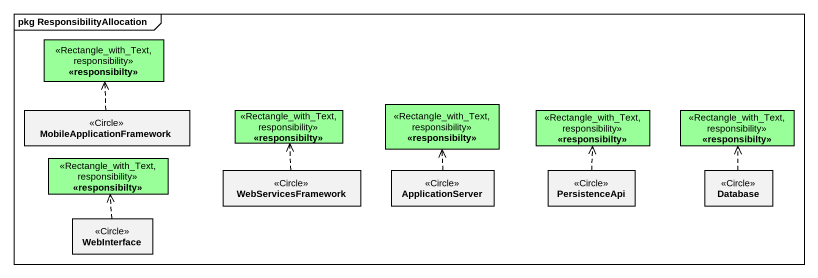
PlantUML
@startuml
mainframe pkg ResponsibilityAllocation
hide circle
hide empty members
class "<<responsibilty>>" as responsibilty <<Rectangle_with_Text, responsibility>> #99FF99
class MobileApplicationFramework <<Circle>>
class "<<responsibilty>>" as responsibilty_2 <<Rectangle_with_Text, responsibility>> #99FF99
class "<<responsibilty>>" as responsibilty_3 <<Rectangle_with_Text, responsibility>> #99FF99
class "<<responsibilty>>" as responsibilty_4 <<Rectangle_with_Text, responsibility>> #99FF99
class "<<responsibilty>>" as responsibilty_5 <<Rectangle_with_Text, responsibility>> #99FF99
class "<<responsibilty>>" as responsibilty_6 <<Rectangle_with_Text, responsibility>> #99FF99
class WebServicesFramework <<Circle>>
class ApplicationServer <<Circle>>
class PersistenceApi <<Circle>>
class "Database" as Database_ <<Circle>>
class WebInterface <<Circle>>
MobileApplicationFramework .up.> responsibilty
WebServicesFramework .up.> responsibilty_2
ApplicationServer .up.> responsibilty_3
PersistenceApi .up.> responsibilty_4
Database_ .up.> responsibilty_5
WebInterface .up.> responsibilty_6
@enduml
